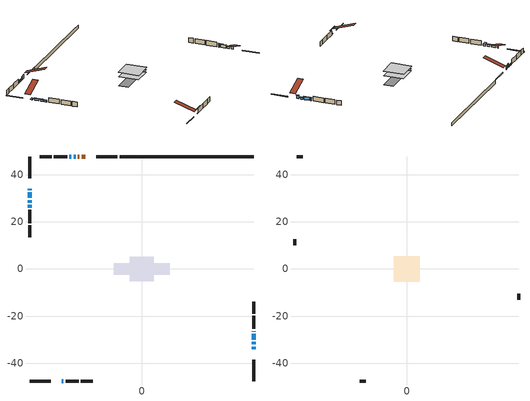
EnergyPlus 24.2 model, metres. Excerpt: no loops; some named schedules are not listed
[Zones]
conditioned space
 floor outside (Floor1 construction): -0.37,-0.37 -0.37,0.37 0.37,0.37 0.37,-0.37 z0.61
 floor adiabatic (AdiabaticFloorConstruction): -5.16,-5.16 -5.16,5.16 5.16,5.16 5.16,-5.16 z0.61
 floor foundation (Slab1 construction): -11.78,-2.43 -11.78,2.43 11.78,2.43 11.78,-2.43 z-1.14
 wall outside (RimJoist1 construction): -10.34,47.44 -19.25,47.44 / -47.44,-47.44 -38.52,-47.44 / -47.44,47.44 -47.44,38.52 / 47.44,-47.44 47.44,-38.52 z0.61:0.91
 wall outside (AdiabaticWallConstruction 1): -23.89,47.44 -25.45,47.44 / -26.38,47.44 -27.05,47.44 z0.61:2.64
 wall outside (AdiabaticWallConstruction): -47.44,33.89 -47.44,33.38 z0.61:1.53; -27.98,47.44 -28.86,47.44 / -29.79,47.44 -30.67,47.44 z0.61:1.33; -47.44,32.45 -47.44,30.13 / -47.44,29.2 -47.44,28.04 / -47.44,27.12 -47.44,25.95 z0.61:1.56; -33.89,-47.44 -33.18,-47.44 z0.61:0.9; 47.44,-33.89 47.44,-32.87 z0.61:2.24; 47.44,-31.94 47.44,-30.85 z0.61:1.5; 47.44,-29.92 47.44,-27.48 z0.61:2.13; 47.44,-26.55 47.44,-26.3 z0.61:2.08
 wall outside (Wall1 construction): -31.6,47.44 -37.17,47.44 / -32.26,-47.44 -26.68,-47.44 / -47.44,25.03 -47.44,19.45 / 47.44,-25.37 47.44,-19.79 z0.61:3.05
 wall outside (Wall2 construction): -38.1,47.44 -43.1,47.44 / -25.75,-47.44 -20.75,-47.44 / -47.44,18.52 -47.44,13.52 / 47.44,-18.86 47.44,-13.86 z0.61:3.05
 wall foundation (FoundationWall1 construction): -9.41,47.44,-1.14 -9.41,47.44,0.61 41.76,47.44,0.61 41.76,47.44,0.57 47.44,47.44,0.57 47.44,47.44,-1.14
 window (WindowConstruction 7): -47.44,33.89 -47.44,33.38 z0.61:1.52
 window (WindowConstruction 5): -27.98,47.44 -28.86,47.44 z0.61:1.33
 window (WindowConstruction 6): -47.44,32.45 -47.44,30.13 z0.61:1.56
 window (WindowConstruction 10): -33.89,-47.44 -33.19,-47.44 z0.61:0.9
 window (WindowConstruction 8): 47.44,-33.89 47.44,-32.87 z0.61:2.23
 window (WindowConstruction): 47.44,-31.94 47.44,-30.85 z0.61:1.5
 window (WindowConstruction 1): 47.44,-29.92 47.44,-27.48 z0.61:2.13
 window (WindowConstruction 2): -47.44,29.2 -47.44,28.04 z0.61:1.56
 window (WindowConstruction 3): -47.44,27.11 -47.44,25.96 z0.61:1.56
 window (WindowConstruction 9): 47.44,-26.55 47.44,-26.3 z0.61:2.08
 window (WindowConstruction 4): -29.79,47.44 -30.67,47.44 z0.61:1.33
 door (Door): -23.89,47.44 -25.45,47.44 z0.61:2.64
 door (Door 1): -26.38,47.44 -27.05,47.44 z0.61:2.64
 ceiling adiabatic (AdiabaticFloorConstruction): 5.16,-5.16 5.16,5.16 -5.16,5.16 -5.16,-5.16 z0.61
attic - vented
 floor to conditioned space (Floor2 construction Reversed): -5.42,-5.42 -5.42,5.42 5.42,5.42 5.42,-5.42 z3.05
 wall outside (Wall3 construction): -44.03,47.44 -46.51,47.44 / -19.82,-47.44 -17.34,-47.44 / -47.44,12.59 -47.44,10.11 / 47.44,-12.93 47.44,-10.45 z0.61:3.05
 roof outside (Roof1 construction): -22.96,47.44,3.05 -22.96,36.89,6.57 -20.18,36.89,6.57 -20.18,47.44,3.05; -34.81,-47.44,3.05 -34.81,-36.89,6.57 -37.6,-36.89,6.57 -37.6,-47.44,3.05; -47.44,34.81,3.05 -36.89,34.81,6.57 -36.89,37.6,6.57 -47.44,37.6,3.05; 47.44,-34.81,3.05 36.89,-34.81,6.57 36.89,-37.6,6.57 47.44,-37.6,3.05
shading: -47.44,33.35 -47.44,33.92 -49.57,33.92 -49.57,33.35 z1.55; -29.06,47.44 -27.78,47.44 -27.78,47.85 -29.06,47.85 z1.53; -47.44,29.93 -47.44,32.65 -47.85,32.65 -47.85,29.93 z1.76; -30.55,-47.44 -36.53,-47.44 -36.53,-47.85 -30.55,-47.85 z3.54; 47.44,-32.67 47.44,-34.09 47.85,-34.09 47.85,-32.67 z2.44; 47.44,-30.65 47.44,-32.14 47.85,-32.14 47.85,-30.65 z1.7; 47.44,-27.28 47.44,-30.12 47.85,-30.12 47.85,-27.28 z2.34; -47.44,27.84 -47.44,29.4 -47.85,29.4 -47.85,27.84 z1.76; -47.44,25.93 -47.44,27.14 -49.57,27.14 -49.57,25.93 z1.59; 47.44,-26.1 47.44,-26.75 47.85,-26.75 47.85,-26.1 z2.28; -30.87,47.44 -29.59,47.44 -29.59,47.85 -30.87,47.85 z1.53
[Building]
Building 1: Terrain=Suburbs
[Site:Location]
Saskatoon Intl AP_SK: Latitude {deg}=52.17; Longitude {deg}=-106.7; Time Zone {hr}=-6; Elevation {m}=504; Keep Site Location Information=Yes
[Site:GroundTemperature:Shallow]
-3.29371, -5.9198, -6.13011, -4.88389, 0.118965, 5.09852, 9.41553, 12.1502, 12.3826, 10.1583, 5.95142, 1.12462
[Site:WaterMainsTemperature]
Calculation Method=Schedule; Temperature Schedule=mains temperature schedule
[Material] Roughness=Rough; Thermal Absorptance=0.9
Name | Thickness {m} | Conductivity {W/m-K} | Density {kg/m3} | Specific Heat {J/kg-K} | Solar Absorptance | Visible Absorptance
asphalt or fiberglass shingles | 0.00635 | 0.162714 | 1121.4 | 1465.45 | 0.84 | 0.84
ceiling loosefill ins | 0.169333 | 0.0480833 | 16.02 | 1046.75 | 0.7 | 0.7
ceiling stud and cavity | 0.1397 | 0.101454 | 65.682 | 1177.47 | 0.7 | 0.7
concrete 4.0 in. | 0.1016 | 1.803125 | 2242.8 | 837.4 | 0.7 | 0.7
concrete 8.0 in. | 0.2032 | 1.803125 | 2242.8 | 837.4 | 0.7 | 0.7
door material | 0.04445 | 0.0451087 | 512.64 | 1214.23 | 0.7 | 0.7
exterior vertical ins | 0.00158167 | 0.029427 | 32.04 | 1214.23 | 0.7 | 0.7
floor covering | 0.0127 | 0.0433444 | 54.468 | 1339.84 | 0.6 | 0.6
floor rigid ins; wall rigid ins 1 | 0.512978 | 0.029427 | 32.04 | 1214.23 | 0.7 | 0.7
floor stud and cavity | 0.1397 | 0.0919112 | 92.3553 | 1139.71 | 0.7 | 0.7
floor stud and cavity 1 | 0.1397 | 1.75129 | 37.0049 | 1207.88 | 0.7 | 0.7
furniture material conditioned space 1 | 0.1524 | 0.115458 | 640.8 | 1214.23 | 0.6 | 0.6
gypsum board | 0.0127 | 0.160291 | 801 | 837.4 | 0.6 | 0.6
osb sheathing 0.5 in. | 0.0127 | 0.115458 | 512.64 | 1214.23 | 0.7 | 0.7
osb sheathing 0.75 in. | 0.01905 | 0.115458 | 512.64 | 1214.23 | 0.7 | 0.7
osb sheathing 2.0 in. | 0.0508 | 0.115458 | 512.64 | 1214.23 | 0.7 | 0.7
rim joist rigid ins; wall rigid ins | 0.051816 | 0.029427 | 32.04 | 1214.23 | 0.7 | 0.7
rim joist stud and cavity | 0.0508 | 0.0405436 | 125.044 | 1163.47 | 0.6 | 0.6
wall stud and cavity | 0.1397 | 0.116162 | 139.0536 | 1170.24 | 0.7 | 0.7
wall stud and cavity 1 | 0.1397 | 0.208789 | 139.0536 | 1170.24 | 0.7 | 0.7
wall stud and cavity 2 | 0.0889 | 6.1454 | 50.32683 | 1063.81 | 0.6 | 0.6
wall stud and cavity 3 | 0.0889 | 0.380278 | 52.3479 | 1209.89 | 0.7 | 0.7
wall stud and cavity 4 | 0.0889 | 0.391764 | 83.0341 | 1211.67 | 0.7 | 0.7
wood siding | 0.0254 | 0.102417 | 544.68 | 1172.36 | 0.4 | 0.4
wood siding 1 | 0.00254 | 0.102417 | 544.68 | 1172.36 | 0.4 | 0.4
wood siding 2; wood siding 3; wood siding 4 | 0.0254 | 0.102417 | 544.68 | 1172.36 | 0.7 | 0.7
[WindowMaterial:SimpleGlazingSystem]
Name | U-Factor {W/m2-K} | Solar Heat Gain Coefficient
WindowMaterial | 2.94291 | 0.64
WindowMaterial 1 | 2.88499 | 0.7
WindowMaterial 2 | 2.93609 | 0.65
WindowMaterial 3 | 3.28416 | 0.62
WindowMaterial 4 | 2.96789 | 0.62
WindowMaterial 5 | 3.27961 | 0.65
WindowMaterial 6 | 4.36809 | 0.64
WindowMaterial 7 | 4.15402 | 0.66
WindowMaterial 8 | 5.18629 | 0.58
WindowMaterial 9 | 3.26258 | 0.43
[Construction]
AdiabaticFloorConstruction: floor stud and cavity 1, floor rigid ins, osb sheathing 0.75 in., floor covering
AdiabaticWallConstruction: wood siding 3, wall rigid ins 1, wall stud and cavity 3, gypsum board
AdiabaticWallConstruction 1: wood siding 4, wall rigid ins 1, wall stud and cavity 3, gypsum board
Door; Door 1: door material
Floor1 construction: floor stud and cavity, osb sheathing 0.75 in., floor covering
Floor2 construction Reversed: gypsum board, ceiling stud and cavity, ceiling loosefill ins
FoundationWall1 construction: concrete 8.0 in.
furniture construction conditioned space 1: furniture material conditioned space 1
PartitionWallConstruction: gypsum board, wall stud and cavity 4, gypsum board
RimJoist1 construction: wood siding 2, rim joist rigid ins, osb sheathing 2.0 in., rim joist stud and cavity
Roof1 construction: asphalt or fiberglass shingles
Slab1 construction: concrete 4.0 in.
Wall1 construction: wood siding, osb sheathing 0.5 in., wall stud and cavity, gypsum board
Wall2 construction: wood siding, wall rigid ins, osb sheathing 0.5 in., wall stud and cavity 1, gypsum board
Wall3 construction: wood siding 1, wall stud and cavity 2
WindowConstruction: WindowMaterial
WindowConstruction 1: WindowMaterial 1
WindowConstruction 10: WindowMaterial 9
WindowConstruction 2; WindowConstruction 3: WindowMaterial 2
WindowConstruction 4: WindowMaterial 3
WindowConstruction 5: WindowMaterial 4
WindowConstruction 6: WindowMaterial 5
WindowConstruction 7: WindowMaterial 6
WindowConstruction 8: WindowMaterial 7
WindowConstruction 9: WindowMaterial 8
[Zone] Multiplier=1; Part of Total Floor Area=Yes
Name | Volume {m3}
attic - vented | 66.9912
conditioned space | 551.8
[Space]
Name | Zone | Volume {m3}
attic - vented 1 | attic - vented | 66.9912
conditioned space 1 | conditioned space | 551.8
[ZoneInfiltration:EffectiveLeakageArea]
infil attic - vented 1: Zone or Space=attic - vented 1; Schedule=Always On Discrete; Effective Air Leakage Area {cm2}=4023.09; Stack Coefficient=0.000414122; Wind Coefficient=1.37494e-05
[ZoneMixing]
whole house fan mix: Zone or Space=attic - vented; Schedule=Always On Continuous; Design Flow Rate Calculation Method=Flow/Zone; Design Flow Rate {m3/s}=0; Source Zone or Space=conditioned space
[SurfaceProperty:ExposedFoundationPerimeter]
Slab1: Exposed Perimeter Calculation Method=TotalExposedPerimeter; Total Exposed Perimeter {m}=56.846
[InternalMass] Zone or ZoneList=conditioned space; Space or SpaceList=conditioned space 1
Name | Construction | Surface Area {m2}
furniture mass conditioned space 1 | furniture construction conditioned space 1 | 88.5279
partition wall mass | PartitionWallConstruction | 221.32
[Lights]
interior lighting: Zone or ZoneList or Space or SpaceList=conditioned space 1; Schedule=interior lighting schedule; Design Level Calculation Method=LightingLevel; Lighting Level {W}=343.2; Return Air Fraction=0; Fraction Radiant=0.6; Fraction Visible=0.2; Fraction Replaceable=1
[People]
occupants: Zone or ZoneList or Space or SpaceList=conditioned space 1; Number of People Schedule=occupants schedule; Number of People Calculation Method=People; Number of People=3; Fraction Radiant=0.314171; Sensible Heat Fraction=0.56303; Activity Level Schedule=occupants activity schedule; Carbon Dioxide Generation Rate {m3/s-W}=0; Enable ASHRAE 55 Comfort Warnings=No; Mean Radiant Temperature Calculation Type=EnclosureAveraged
[ElectricEquipment] Zone or ZoneList or Space or SpaceList=conditioned space 1; Design Level Calculation Method=EquipmentLevel
Name | Schedule | Design Level {W} | Fraction Latent | Fraction Radiant | Fraction Lost
clothes dryer | clothes dryer schedule | 140.772 | 0.015 | 0.081 | 0.85
clothes washer | clothes washer schedule | 32.1985 | 0.03 | 0.162 | 0.7
cooking range | cooking range schedule | 215.147 | 0.08 | 0.432 | 0.2
dishwasher | dishwasher schedule | 66.8632 | 0.3 | 0.18 | 0.4
fridge | fridge schedule | 72.9452 | 0 | 0.6 | 0
mech vent house fan | mech vent house fan schedule | 135 | 0 | 0 | 0.537037
mech vent house fan cfis | mech vent house fan cfis schedule | 0 | 0 | 0 | 0
misc plug loads | misc plug loads schedule | 494.7 | 0.045 | 0.513 | 0.1
whole house fan | Always On Discrete | 0 | 0 | 0 | 1
[OtherEquipment] Zone or ZoneList or Space or SpaceList=conditioned space 1; Design Level Calculation Method=EquipmentLevel
Name | Fuel Type | Schedule | Design Level {W} | Fraction Latent | Fraction Radiant | Fraction Lost
clothes dryer 1 | Electricity | clothes dryer schedule | 0 | 0.015 | 0.081 | 0.85
cooking range 1 | Electricity | cooking range schedule | 0 | 0.08 | 0.432 | 0.2
general water use latent | None | general water use schedule | 62.594 | 1 | 0 | 0
general water use sensible | None | general water use schedule | -61.6891 | 0 | 0.6 | 0
mech vent house fan latent load | None | Always On Discrete | 0 | 1 | 0 | 0
mech vent house fan sensible load | None | Always On Discrete | 0 | 0 | 0 | 0
water heater energy adjustment1 | Electricity | Always On Discrete | 0.01 | 0 | 0 | 1
[ZoneInfiltration:DesignFlowRate] Zone or ZoneList or Space or SpaceList=conditioned space 1; Schedule=Always On Discrete; Design Flow Rate Calculation Method=Flow/Zone; Design Flow Rate {m3/s}=0
infil flow; natural vent flow; whole house fan flow
[ZoneControl:Thermostat]
conditioned space Thermostat: Zone or ZoneList=conditioned space; Control Type Schedule=conditioned space Thermostat Schedule; Control 1=conditioned space temperature setpoint; Temperature Difference Between Cutout And Setpoint {deltaC}=0
[ZoneHVAC:Baseboard:Convective:Electric]
electric baseboard: Availability Schedule=Always On Discrete; Heating Design Capacity {W}=19752.7; Efficiency=1
[Zone equipment]
conditioned space: electric baseboard
[Foundation:Kiva]
Foundation Kiva 1: Initial Indoor Air Temperature {C}=21; Wall Height Above Grade {m}=0.609996; Wall Depth Below Slab {m}=0.2032; Custom Block Material Name 1=exterior vertical ins; Custom Block Depth 1 {m}=1.75001; Custom Block X Position 1 {m}=0.2032; Custom Block Z Position 1 {m}=0
[Foundation:Kiva:Settings]
Soil Conductivity {W/m-K}=0.849921; Soil Density {kg/m3}=1842.3; Soil Specific Heat {J/kg-K}=418.7; Ground Solar Absorptivity=0.9; Ground Thermal Absorptivity=0.9; Ground Surface Roughness {m}=0.03; Far-Field Width {m}=40; Deep-Ground Boundary Condition=ZeroFlux; Deep-Ground Depth {m}=40; Minimum Cell Dimension {m}=0.2; Maximum Cell Growth Coefficient=3; Simulation Timestep=Timestep
[Exterior:Lights]
exterior lighting: Schedule=exterior lighting schedule; Design Level {W}=75.6
[EnergyManagementSystem:GlobalVariable]
infil_program_Qfan
infil_program_Qinf
natural_vent_program_Qnv
natural_vent_program_Qwhf
[EnergyManagementSystem:Sensor]
Name | Output:Variable or Output:Meter Index Key | Output:Variable or Output:Meter
airflow_gain | infil flow | Infiltration Sensible Heat Gain Energy
airflow_gain_1 | natural vent flow | Infiltration Sensible Heat Gain Energy
airflow_gain_2 | whole house fan flow | Infiltration Sensible Heat Gain Energy
airflow_loss | infil flow | Infiltration Sensible Heat Loss Energy
airflow_loss_1 | natural vent flow | Infiltration Sensible Heat Loss Energy
airflow_loss_2 | whole house fan flow | Infiltration Sensible Heat Loss Energy
clg_load_cond |  | Cooling:EnergyTransfer:Zone:CONDITIONED SPACE
clg_sp_s; clg_sp_s_1 | cooling setpoint | Schedule Value
clothes_dryer_exhaust_0_sch_s | clothes dryer exhaust 0 schedule | Schedule Value
conditioned_space_clg_unmet_s | conditioned space | Zone Cooling Setpoint Not Met Time
conditioned_space_htg_unmet_s | conditioned space | Zone Heating Setpoint Not Met Time
cool_season | cooling season schedule | Schedule Value
fridge_tin_s | conditioned space | Zone Mean Air Temperature
htg_load_cond |  | Heating:EnergyTransfer:Zone:CONDITIONED SPACE
htg_sp_s; htg_sp_s_1 | heating setpoint | Schedule Value
ig_ee_conv | clothes dryer | Electric Equipment Convective Heating Energy
ig_ee_conv_2 | cooking range | Electric Equipment Convective Heating Energy
ig_ee_conv_4 | fridge | Electric Equipment Convective Heating Energy
ig_ee_conv_5 | misc plug loads | Electric Equipment Convective Heating Energy
ig_ee_conv_6 | whole house fan | Electric Equipment Convective Heating Energy
ig_ee_rad | clothes dryer | Electric Equipment Radiant Heating Energy
ig_ee_rad_2 | cooking range | Electric Equipment Radiant Heating Energy
ig_ee_rad_4 | fridge | Electric Equipment Radiant Heating Energy
ig_ee_rad_5 | misc plug loads | Electric Equipment Radiant Heating Energy
ig_ee_rad_6 | whole house fan | Electric Equipment Radiant Heating Energy
ig_lgt_conv | interior lighting | Lights Convective Heating Energy
ig_lgt_rad | interior lighting | Lights Radiant Heating Energy
ig_lgt_vis | interior lighting | Lights Visible Radiation Heating Energy
ig_oe_conv | clothes dryer 1 | Other Equipment Convective Heating Energy
ig_oe_conv_1 | cooking range 1 | Other Equipment Convective Heating Energy
ig_oe_conv_2 | general water use latent | Other Equipment Convective Heating Energy
ig_oe_conv_3 | general water use sensible | Other Equipment Convective Heating Energy
ig_oe_conv_4 | water heater energy adjustment1 | Other Equipment Convective Heating Energy
ig_oe_rad | clothes dryer 1 | Other Equipment Radiant Heating Energy
ig_oe_rad_1 | cooking range 1 | Other Equipment Radiant Heating Energy
ig_oe_rad_2 | general water use latent | Other Equipment Radiant Heating Energy
ig_oe_rad_3 | general water use sensible | Other Equipment Radiant Heating Energy
ig_oe_rad_4 | water heater energy adjustment1 | Other Equipment Radiant Heating Energy
ig_ppl_conv | occupants | People Convective Heating Energy
ig_ppl_rad | occupants | People Radiant Heating Energy
im_conv | furniture mass conditioned space 1 | Surface Inside Face Convection Heat Gain Energy
im_conv_1 | partition wall mass | Surface Inside Face Convection Heat Gain Energy
im_ig | furniture mass conditioned space 1 | Surface Inside Face Internal Gains Radiation Heat Gain Energy
im_ig_1 | partition wall mass | Surface Inside Face Internal Gains Radiation Heat Gain Energy
im_lgt | furniture mass conditioned space 1 | Surface Inside Face Lights Radiation Heat Gain Energy
im_lgt_1 | partition wall mass | Surface Inside Face Lights Radiation Heat Gain Energy
im_sol | furniture mass conditioned space 1 | Surface Inside Face Solar Radiation Heat Gain Energy
im_sol_1 | partition wall mass | Surface Inside Face Solar Radiation Heat Gain Energy
im_surf | furniture mass conditioned space 1 | Surface Inside Face Net Surface Thermal Radiation Heat Gain Energy
im_surf_1 | partition wall mass | Surface Inside Face Net Surface Thermal Radiation Heat Gain Energy
mv_conv | mech vent house fan | Electric Equipment Convective Heating Energy
mv_conv_1 | mech vent house fan cfis | Electric Equipment Convective Heating Energy
mv_conv_2 | mech vent house fan latent load | Other Equipment Convective Heating Energy
mv_conv_3 | mech vent house fan sensible load | Other Equipment Convective Heating Energy
mv_rad | mech vent house fan | Electric Equipment Radiant Heating Energy
mv_rad_1 | mech vent house fan cfis | Electric Equipment Radiant Heating Energy
mv_rad_2 | mech vent house fan latent load | Other Equipment Radiant Heating Energy
mv_rad_3 | mech vent house fan sensible load | Other Equipment Radiant Heating Energy
natural_vent_s | natural vent schedule | Schedule Value
out_pb_s |  | Site Outdoor Air Barometric Pressure
out_wt_s |  | Site Outdoor Air Humidity Ratio
site_vw_s |  | Site Wind Speed
ss_back_out | Window1 | Surface Window Shortwave from Zone Back Out Window Heat Transfer Rate
ss_back_out_1 | Window10 | Surface Window Shortwave from Zone Back Out Window Heat Transfer Rate
ss_back_out_10 | Window9 | Surface Window Shortwave from Zone Back Out Window Heat Transfer Rate
ss_back_out_2 | Window11 | Surface Window Shortwave from Zone Back Out Window Heat Transfer Rate
ss_back_out_3 | Window13 | Surface Window Shortwave from Zone Back Out Window Heat Transfer Rate
ss_back_out_4 | Window2 | Surface Window Shortwave from Zone Back Out Window Heat Transfer Rate
ss_back_out_5 | Window4 | Surface Window Shortwave from Zone Back Out Window Heat Transfer Rate
ss_back_out_6 | Window5 | Surface Window Shortwave from Zone Back Out Window Heat Transfer Rate
ss_back_out_7 | Window6 | Surface Window Shortwave from Zone Back Out Window Heat Transfer Rate
ss_back_out_8 | Window7 | Surface Window Shortwave from Zone Back Out Window Heat Transfer Rate
ss_back_out_9 | Window8 | Surface Window Shortwave from Zone Back Out Window Heat Transfer Rate
ss_conv | Door1 | Surface Inside Face Convection Heat Gain Energy
ss_conv_1 | Door3 | Surface Inside Face Convection Heat Gain Energy
ss_conv_10 | Window7 | Surface Inside Face Convection Heat Gain Energy
ss_conv_11 | Window8 | Surface Inside Face Convection Heat Gain Energy
ss_conv_12 | Window9 | Surface Inside Face Convection Heat Gain Energy
ss_conv_2 | Window1 | Surface Inside Face Convection Heat Gain Energy
ss_conv_3 | Window10 | Surface Inside Face Convection Heat Gain Energy
ss_conv_4 | Window11 | Surface Inside Face Convection Heat Gain Energy
ss_conv_5 | Window13 | Surface Inside Face Convection Heat Gain Energy
ss_conv_6 | Window2 | Surface Inside Face Convection Heat Gain Energy
ss_conv_7 | Window4 | Surface Inside Face Convection Heat Gain Energy
ss_conv_8 | Window5 | Surface Inside Face Convection Heat Gain Energy
ss_conv_9 | Window6 | Surface Inside Face Convection Heat Gain Energy
ss_ig | Door1 | Surface Inside Face Internal Gains Radiation Heat Gain Energy
ss_ig_1 | Door3 | Surface Inside Face Internal Gains Radiation Heat Gain Energy
ss_ig_10 | Window7 | Surface Inside Face Internal Gains Radiation Heat Gain Energy
ss_ig_11 | Window8 | Surface Inside Face Internal Gains Radiation Heat Gain Energy
ss_ig_12 | Window9 | Surface Inside Face Internal Gains Radiation Heat Gain Energy
ss_ig_2 | Window1 | Surface Inside Face Internal Gains Radiation Heat Gain Energy
ss_ig_3 | Window10 | Surface Inside Face Internal Gains Radiation Heat Gain Energy
ss_ig_4 | Window11 | Surface Inside Face Internal Gains Radiation Heat Gain Energy
ss_ig_5 | Window13 | Surface Inside Face Internal Gains Radiation Heat Gain Energy
ss_ig_6 | Window2 | Surface Inside Face Internal Gains Radiation Heat Gain Energy
ss_ig_7 | Window4 | Surface Inside Face Internal Gains Radiation Heat Gain Energy
ss_ig_8 | Window5 | Surface Inside Face Internal Gains Radiation Heat Gain Energy
ss_ig_9 | Window6 | Surface Inside Face Internal Gains Radiation Heat Gain Energy
ss_lgt | Door1 | Surface Inside Face Lights Radiation Heat Gain Energy
ss_lgt_1 | Door3 | Surface Inside Face Lights Radiation Heat Gain Energy
ss_sol | Door1 | Surface Inside Face Solar Radiation Heat Gain Energy
ss_sol_1 | Door3 | Surface Inside Face Solar Radiation Heat Gain Energy
ss_surf | Door1 | Surface Inside Face Net Surface Thermal Radiation Heat Gain Energy
ss_surf_1 | Door3 | Surface Inside Face Net Surface Thermal Radiation Heat Gain Energy
ss_surf_10 | Window7 | Surface Inside Face Net Surface Thermal Radiation Heat Gain Energy
ss_surf_11 | Window8 | Surface Inside Face Net Surface Thermal Radiation Heat Gain Energy
ss_surf_12 | Window9 | Surface Inside Face Net Surface Thermal Radiation Heat Gain Energy
ss_surf_2 | Window1 | Surface Inside Face Net Surface Thermal Radiation Heat Gain Energy
ss_surf_3 | Window10 | Surface Inside Face Net Surface Thermal Radiation Heat Gain Energy
ss_surf_4 | Window11 | Surface Inside Face Net Surface Thermal Radiation Heat Gain Energy
ss_surf_5 | Window13 | Surface Inside Face Net Surface Thermal Radiation Heat Gain Energy
ss_surf_6 | Window2 | Surface Inside Face Net Surface Thermal Radiation Heat Gain Energy
ss_surf_7 | Window4 | Surface Inside Face Net Surface Thermal Radiation Heat Gain Energy
ss_surf_8 | Window5 | Surface Inside Face Net Surface Thermal Radiation Heat Gain Energy
ss_surf_9 | Window6 | Surface Inside Face Net Surface Thermal Radiation Heat Gain Energy
ss_trans_in | Window1 | Surface Window Transmitted Solar Radiation Rate
ss_trans_in_1 | Window10 | Surface Window Transmitted Solar Radiation Rate
ss_trans_in_10 | Window9 | Surface Window Transmitted Solar Radiation Rate
ss_trans_in_2 | Window11 | Surface Window Transmitted Solar Radiation Rate
ss_trans_in_3 | Window13 | Surface Window Transmitted Solar Radiation Rate
ss_trans_in_4 | Window2 | Surface Window Transmitted Solar Radiation Rate
ss_trans_in_5 | Window4 | Surface Window Transmitted Solar Radiation Rate
ss_trans_in_6 | Window5 | Surface Window Transmitted Solar Radiation Rate
ss_trans_in_7 | Window6 | Surface Window Transmitted Solar Radiation Rate
ss_trans_in_8 | Window7 | Surface Window Transmitted Solar Radiation Rate
ss_trans_in_9 | Window8 | Surface Window Transmitted Solar Radiation Rate
ss_trans_out | Window1 | Surface Inside Face Initial Transmitted Diffuse Transmitted Out Window Solar Radiation Rate
ss_trans_out_1 | Window10 | Surface Inside Face Initial Transmitted Diffuse Transmitted Out Window Solar Radiation Rate
ss_trans_out_10 | Window9 | Surface Inside Face Initial Transmitted Diffuse Transmitted Out Window Solar Radiation Rate
ss_trans_out_2 | Window11 | Surface Inside Face Initial Transmitted Diffuse Transmitted Out Window Solar Radiation Rate
ss_trans_out_3 | Window13 | Surface Inside Face Initial Transmitted Diffuse Transmitted Out Window Solar Radiation Rate
ss_trans_out_4 | Window2 | Surface Inside Face Initial Transmitted Diffuse Transmitted Out Window Solar Radiation Rate
ss_trans_out_5 | Window4 | Surface Inside Face Initial Transmitted Diffuse Transmitted Out Window Solar Radiation Rate
ss_trans_out_6 | Window5 | Surface Inside Face Initial Transmitted Diffuse Transmitted Out Window Solar Radiation Rate
ss_trans_out_7 | Window6 | Surface Inside Face Initial Transmitted Diffuse Transmitted Out Window Solar Radiation Rate
ss_trans_out_8 | Window7 | Surface Inside Face Initial Transmitted Diffuse Transmitted Out Window Solar Radiation Rate
ss_trans_out_9 | Window8 | Surface Inside Face Initial Transmitted Diffuse Transmitted Out Window Solar Radiation Rate
s_conv | Floor1 | Surface Inside Face Convection Heat Gain Energy
s_conv_1 | Floor2 | Surface Inside Face Convection Heat Gain Energy
s_conv_10 | Wall1:0 | Surface Inside Face Convection Heat Gain Energy
s_conv_11 | Wall1:180 | Surface Inside Face Convection Heat Gain Energy
s_conv_12 | Wall1:270 | Surface Inside Face Convection Heat Gain Energy
s_conv_13 | Wall1:90 | Surface Inside Face Convection Heat Gain Energy
s_conv_14 | Wall2:0 | Surface Inside Face Convection Heat Gain Energy
s_conv_15 | Wall2:180 | Surface Inside Face Convection Heat Gain Energy
s_conv_16 | Wall2:270 | Surface Inside Face Convection Heat Gain Energy
s_conv_17 | Wall2:90 | Surface Inside Face Convection Heat Gain Energy
s_conv_2 | FoundationWall1 | Surface Inside Face Convection Heat Gain Energy
s_conv_3 | inferred conditioned ceiling | Surface Inside Face Convection Heat Gain Energy
s_conv_4 | inferred conditioned floor | Surface Inside Face Convection Heat Gain Energy
s_conv_5 | RimJoist1:0 | Surface Inside Face Convection Heat Gain Energy
s_conv_6 | RimJoist1:180 | Surface Inside Face Convection Heat Gain Energy
s_conv_7 | RimJoist1:270 | Surface Inside Face Convection Heat Gain Energy
s_conv_8 | RimJoist1:90 | Surface Inside Face Convection Heat Gain Energy
